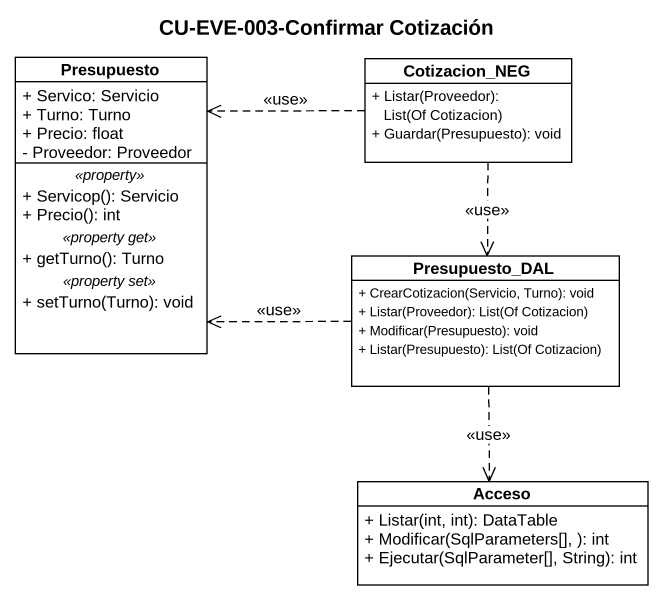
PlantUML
@startuml
title CU-EVE-003-Confirmar Cotización
hide circle
hide empty members
skinparam classAttributeIconSize 0
class Presupuesto {
  + Servico: Servicio
  + Turno: Turno
  + Precio: float
  - Proveedor: Proveedor
  .. <<property>> ..
  + Servicop(): Servicio
  + Precio(): int
  .. <<property get>> ..
  + getTurno(): Turno
  .. <<property set>> ..
  + setTurno(Turno): void
}
class Cotizacion_NEG {
  + Listar(Proveedor): List(Of Cotizacion)
  + Guardar(Presupuesto): void
}
class Presupuesto_DAL {
  + CrearCotizacion(Servicio, Turno): void
  + Listar(Proveedor): List(Of Cotizacion)
  + Modificar(Presupuesto): void
  + Listar(Presupuesto): List(Of Cotizacion)
}
class Acceso {
  + Listar(int, int): DataTable
  + Modificar(SqlParameters[], ): int
  + Ejecutar(SqlParameter[], String): int
}
Cotizacion_NEG .left.> Presupuesto : <<use>>
Cotizacion_NEG ..> Presupuesto_DAL : <<use>>
Presupuesto_DAL .left.> Presupuesto : <<use>>
Presupuesto_DAL ..> Acceso : <<use>>
@enduml
